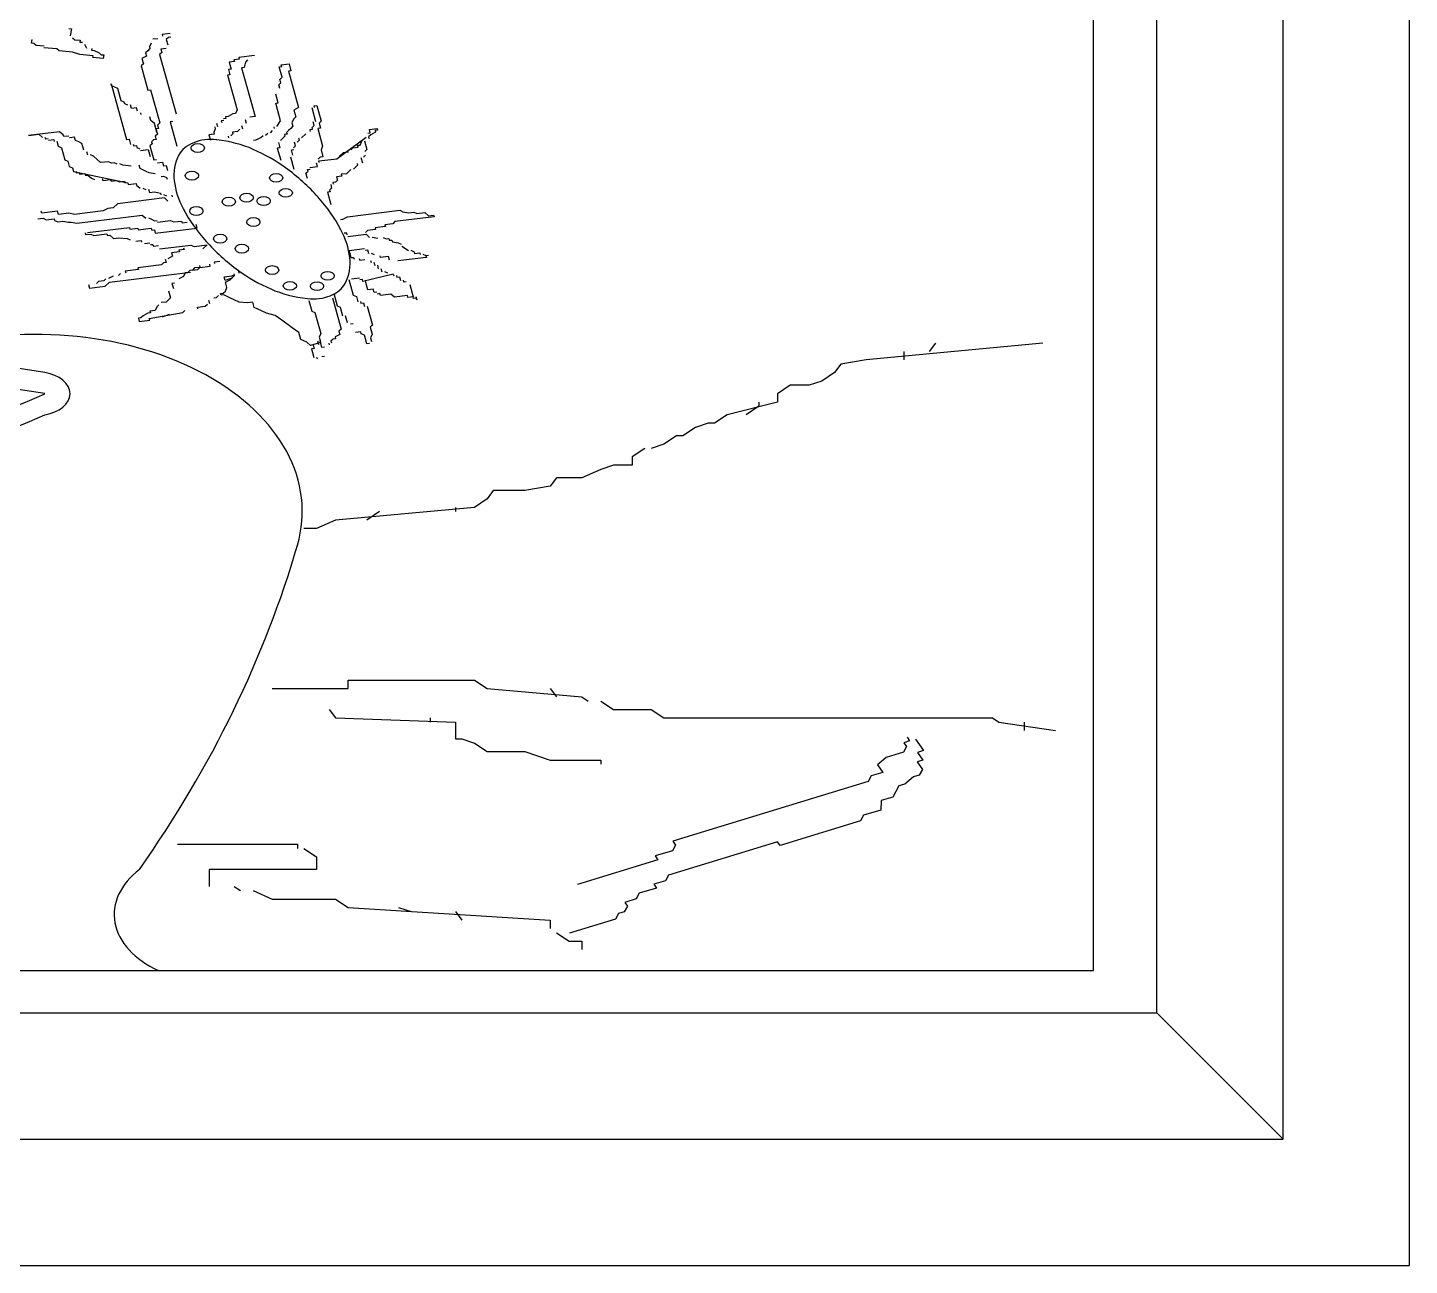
# Model space of a CAD drawing. Header units: inches. Extents: x 4.1 to 46.6, y 13.1 to 37.9.
# Drawn here: x 10.3867 to 10.6491, y 24.2426 to 24.4778 of the extents above; entities that cross this region are included whole.
import ezdxf

# ---------------------------------------------------------------- set-up
doc = ezdxf.new("R2010")
doc.units = ezdxf.units.IN
doc.header["$MEASUREMENT"] = 0
doc.layers.add('02', color=2, linetype='Continuous')
doc.layers.add('4', color=4, linetype='Continuous')

msp = doc.modelspace()

# ---------------------------------------------------------------- linework, layer by layer
at = {"layer": '02'}
for p, q in [((10.62514, 24.26664), (10.62514, 24.69864)), ((10.60114, 24.29064), (10.60114, 24.67464)), ((10.58914, 24.29864), (10.58914, 24.66664)), ((10.39454, 24.47759), (10.39504, 24.47754)), ((10.39504, 24.47754), (10.39478, 24.47621)), ((10.41373, 24.47665), (10.41224, 24.47647)), ((10.41224, 24.47647), (10.41233, 24.47614)), ((10.38739, 24.47483), (10.38752, 24.4755)), ((10.38789, 24.47479), (10.38739, 24.47483)), ((10.38832, 24.47441), (10.38789, 24.47479)), ((10.38982, 24.47428), (10.38832, 24.47441)), ((10.39225, 24.47372), (10.38975, 24.47395)), ((10.39268, 24.47335), (10.39225, 24.47372)), ((10.39521, 24.47583), (10.39565, 24.47546)), ((10.39565, 24.47546), (10.39665, 24.47537)), ((10.39665, 24.47537), (10.39658, 24.47504)), ((10.39658, 24.47504), (10.39708, 24.47499)), ((10.39751, 24.47461), (10.39788, 24.4739)), ((10.39888, 24.47382), (10.39881, 24.47348)), ((10.40991, 24.47379), (10.4095, 24.47339)), ((10.41013, 24.47484), (10.40982, 24.47412)), ((10.40982, 24.47412), (10.40991, 24.47379)), ((10.41143, 24.47568), (10.41044, 24.47556)), ((10.41297, 24.47382), (10.41198, 24.4737)), ((10.41198, 24.4737), (10.41217, 24.47304)), ((10.41341, 24.47593), (10.41301, 24.47554)), ((10.41301, 24.47554), (10.41329, 24.47454)), ((10.41391, 24.47599), (10.41341, 24.47593)), ((10.39518, 24.47313), (10.39268, 24.47335)), ((10.39661, 24.47266), (10.39518, 24.47313)), ((10.39911, 24.47244), (10.39661, 24.47266)), ((10.39881, 24.47348), (10.39931, 24.47344)), ((10.39905, 24.47211), (10.39911, 24.47244)), ((10.40104, 24.47193), (10.39905, 24.47211)), ((10.39931, 24.47344), (10.40024, 24.47302)), ((10.40024, 24.47302), (10.40068, 24.47264)), ((10.40068, 24.47264), (10.40118, 24.4726)), ((10.40118, 24.4726), (10.40104, 24.47193)), ((10.40928, 24.47234), (10.40838, 24.47189)), ((10.40838, 24.47189), (10.40866, 24.4709)), ((10.4095, 24.47339), (10.4091, 24.473)), ((10.4091, 24.473), (10.40928, 24.47234)), ((10.41217, 24.47304), (10.41176, 24.47265)), ((10.41176, 24.47265), (10.41488, 24.46141)), ((10.42597, 24.47133), (10.42498, 24.4712)), ((10.42498, 24.4712), (10.42534, 24.46988)), ((10.42687, 24.47178), (10.42588, 24.47166)), ((10.42588, 24.47166), (10.42597, 24.47133)), ((10.42975, 24.47248), (10.42678, 24.47211)), ((10.42678, 24.47211), (10.42687, 24.47178)), ((10.42804, 24.47124), (10.42782, 24.47019)), ((10.42845, 24.47163), (10.42804, 24.47124)), ((10.40866, 24.4709), (10.40826, 24.47051)), ((10.40826, 24.47051), (10.40954, 24.46588)), ((10.42512, 24.46883), (10.42463, 24.46877)), ((10.42463, 24.46877), (10.42646, 24.46216)), ((10.42534, 24.46988), (10.42485, 24.46982)), ((10.42485, 24.46982), (10.42512, 24.46883)), ((10.42782, 24.47019), (10.42733, 24.47013)), ((10.42733, 24.47013), (10.42989, 24.46088)), ((10.43445, 24.47032), (10.43494, 24.47038)), ((10.435, 24.46834), (10.43445, 24.47032)), ((10.43485, 24.47071), (10.43634, 24.4709)), ((10.43494, 24.47038), (10.43485, 24.47071)), ((10.4367, 24.46957), (10.43621, 24.46951)), ((10.43621, 24.46951), (10.43814, 24.46258)), ((10.43634, 24.4709), (10.4367, 24.46957)), ((10.40255, 24.46707), (10.40548, 24.4565)), ((10.40264, 24.46674), (10.40255, 24.46707)), ((10.40323, 24.46647), (10.40264, 24.46674)), ((10.40381, 24.4662), (10.40323, 24.46647)), ((10.40445, 24.46389), (10.40381, 24.4662)), ((10.40954, 24.46588), (10.41004, 24.46594)), ((10.41004, 24.46594), (10.41178, 24.45966)), ((10.43437, 24.46689), (10.43478, 24.46729)), ((10.43456, 24.46623), (10.43437, 24.46689)), ((10.43459, 24.46795), (10.435, 24.46834)), ((10.43478, 24.46729), (10.43459, 24.46795)), ((10.40504, 24.46362), (10.40445, 24.46389)), ((10.40513, 24.46329), (10.40504, 24.46362)), ((10.40572, 24.46302), (10.40513, 24.46329)), ((10.4338, 24.46341), (10.4343, 24.46347)), ((10.43472, 24.4601), (10.4338, 24.46341)), ((10.4343, 24.46347), (10.43384, 24.46512)), ((10.4064, 24.46242), (10.40622, 24.46308)), ((10.40739, 24.46254), (10.4064, 24.46242)), ((10.40757, 24.46188), (10.40739, 24.46254)), ((10.40825, 24.46128), (10.40816, 24.46161)), ((10.41011, 24.46014), (10.40992, 24.4608)), ((10.42475, 24.46092), (10.42426, 24.46086)), ((10.42426, 24.46086), (10.42435, 24.46053)), ((10.42565, 24.46138), (10.42475, 24.46092)), ((10.42615, 24.46144), (10.42565, 24.46138)), ((10.42646, 24.46216), (10.42615, 24.46144)), ((10.42989, 24.46088), (10.4289, 24.46075)), ((10.4376, 24.4608), (10.4372, 24.46041)), ((10.43814, 24.46258), (10.43724, 24.46212)), ((10.43724, 24.46212), (10.4376, 24.4608)), ((10.44144, 24.45991), (10.44071, 24.46255)), ((10.44111, 24.46294), (10.4416, 24.463)), ((10.4412, 24.46261), (10.44111, 24.46294)), ((10.4416, 24.463), (10.44243, 24.46003)), ((10.39276, 24.458), (10.38682, 24.45727)), ((10.39344, 24.4574), (10.39276, 24.458)), ((10.41079, 24.45954), (10.41011, 24.46014)), ((10.41125, 24.45789), (10.41079, 24.45954)), ((10.41156, 24.45861), (10.41106, 24.45855)), ((10.41106, 24.45855), (10.41134, 24.45756)), ((10.41178, 24.45966), (10.41137, 24.45927)), ((10.41137, 24.45927), (10.41156, 24.45861)), ((10.41426, 24.45997), (10.41376, 24.45991)), ((10.41376, 24.45991), (10.41504, 24.45528)), ((10.42233, 24.45858), (10.42202, 24.45785)), ((10.42224, 24.45891), (10.42233, 24.45858)), ((10.42255, 24.45963), (10.42274, 24.45897)), ((10.42395, 24.46014), (10.42345, 24.46008)), ((10.42345, 24.46008), (10.42354, 24.45975)), ((10.42435, 24.46053), (10.42386, 24.46047)), ((10.42657, 24.45807), (10.42558, 24.45795)), ((10.42558, 24.45795), (10.42567, 24.45762)), ((10.42698, 24.45846), (10.42657, 24.45807)), ((10.42729, 24.45919), (10.42747, 24.45853)), ((10.428, 24.4603), (10.42819, 24.45964)), ((10.43279, 24.45782), (10.4332, 24.45821)), ((10.4336, 24.4586), (10.43351, 24.45893)), ((10.43401, 24.45899), (10.43472, 24.4601)), ((10.43626, 24.45824), (10.43586, 24.45785)), ((10.43667, 24.45864), (10.43626, 24.45824)), ((10.43707, 24.45903), (10.43667, 24.45864)), ((10.4372, 24.46041), (10.43689, 24.45969)), ((10.43689, 24.45969), (10.43707, 24.45903)), ((10.44032, 24.4584), (10.44081, 24.45846)), ((10.44041, 24.45807), (10.44032, 24.4584)), ((10.44072, 24.45879), (10.44113, 24.45919)), ((10.44081, 24.45846), (10.44072, 24.45879)), ((10.44113, 24.45919), (10.44094, 24.45985)), ((10.4423, 24.45865), (10.44181, 24.45859)), ((10.44181, 24.45859), (10.44272, 24.45528)), ((10.44243, 24.46003), (10.44203, 24.45964)), ((10.44203, 24.45964), (10.4423, 24.45865)), ((10.45159, 24.45843), (10.45308, 24.45861)), ((10.45177, 24.45777), (10.45159, 24.45843)), ((10.45317, 24.45828), (10.45267, 24.45822)), ((10.45267, 24.45822), (10.45276, 24.45789)), ((10.45308, 24.45861), (10.45317, 24.45828)), ((10.38682, 24.45727), (10.3888, 24.45751)), ((10.3888, 24.45751), (10.38948, 24.45691)), ((10.38997, 24.45697), (10.39006, 24.45664)), ((10.39006, 24.45664), (10.39056, 24.45671)), ((10.39065, 24.45637), (10.39164, 24.4565)), ((10.39164, 24.4565), (10.39173, 24.45617)), ((10.39223, 24.45623), (10.3925, 24.45524)), ((10.39353, 24.45707), (10.39344, 24.4574)), ((10.39452, 24.45719), (10.39353, 24.45707)), ((10.39561, 24.45699), (10.39462, 24.45686)), ((10.39579, 24.45633), (10.39561, 24.45699)), ((10.39638, 24.45606), (10.39579, 24.45633)), ((10.39696, 24.45579), (10.39638, 24.45606)), ((10.39733, 24.45447), (10.39696, 24.45579)), ((10.40548, 24.4565), (10.40598, 24.45656)), ((10.40598, 24.45656), (10.40625, 24.45557)), ((10.40675, 24.45563), (10.40684, 24.4553)), ((10.40684, 24.4553), (10.40734, 24.45536)), ((10.40734, 24.45536), (10.40743, 24.45503)), ((10.41031, 24.45572), (10.4099, 24.45533)), ((10.4099, 24.45533), (10.41064, 24.45269)), ((10.41062, 24.45645), (10.41022, 24.45606)), ((10.41022, 24.45606), (10.41031, 24.45572)), ((10.41112, 24.45651), (10.41062, 24.45645)), ((10.41134, 24.45756), (10.41093, 24.45717)), ((10.41093, 24.45717), (10.41112, 24.45651)), ((10.42211, 24.45752), (10.42112, 24.4574)), ((10.42112, 24.4574), (10.4214, 24.45641)), ((10.42202, 24.45785), (10.42211, 24.45752)), ((10.42477, 24.45717), (10.42486, 24.45684)), ((10.42567, 24.45762), (10.42527, 24.45723)), ((10.4296, 24.4564), (10.4301, 24.45646)), ((10.4301, 24.45646), (10.43099, 24.45691)), ((10.43099, 24.45691), (10.4314, 24.4573)), ((10.43189, 24.45736), (10.4323, 24.45775)), ((10.43433, 24.45596), (10.43461, 24.45496)), ((10.43555, 24.45713), (10.43474, 24.45635)), ((10.43595, 24.45752), (10.43545, 24.45746)), ((10.43545, 24.45746), (10.43555, 24.45713)), ((10.43586, 24.45785), (10.43595, 24.45752)), ((10.43718, 24.45494), (10.43758, 24.45533)), ((10.43758, 24.45533), (10.4374, 24.45599)), ((10.4379, 24.45605), (10.4383, 24.45644)), ((10.4383, 24.45644), (10.43821, 24.45678)), ((10.4387, 24.45684), (10.43951, 24.45762)), ((10.44544, 24.45288), (10.45096, 24.45698)), ((10.44935, 24.45542), (10.44984, 24.45548)), ((10.44944, 24.45509), (10.44935, 24.45542)), ((10.44984, 24.45548), (10.45016, 24.4562)), ((10.45065, 24.45626), (10.45111, 24.45461)), ((10.45128, 24.4577), (10.45177, 24.45777)), ((10.45186, 24.45743), (10.45146, 24.45704)), ((10.45146, 24.45704), (10.45155, 24.45671)), ((10.45276, 24.45789), (10.45186, 24.45743)), ((10.3925, 24.45524), (10.39309, 24.45497)), ((10.39309, 24.45497), (10.39373, 24.45265)), ((10.3981, 24.45354), (10.39792, 24.4542)), ((10.39919, 24.45333), (10.3986, 24.4536)), ((10.39986, 24.45273), (10.39919, 24.45333)), ((10.40054, 24.45213), (10.39986, 24.45273)), ((10.40743, 24.45503), (10.40801, 24.45476)), ((10.40811, 24.45443), (10.40959, 24.45461)), ((10.40959, 24.45461), (10.40996, 24.45329)), ((10.41064, 24.45269), (10.41113, 24.45275)), ((10.43461, 24.45496), (10.43411, 24.4549)), ((10.43411, 24.4549), (10.43476, 24.45259)), ((10.43729, 24.45085), (10.43665, 24.45317)), ((10.43678, 24.45455), (10.43727, 24.45461)), ((10.43705, 24.45356), (10.43678, 24.45455)), ((10.44228, 24.45318), (10.44188, 24.45279)), ((10.44197, 24.45246), (10.44544, 24.45288)), ((10.44278, 24.45324), (10.44228, 24.45318)), ((10.44272, 24.45528), (10.44241, 24.45456)), ((10.44241, 24.45456), (10.44278, 24.45324)), ((10.44584, 24.45328), (10.44665, 24.45406)), ((10.44665, 24.45406), (10.44764, 24.45418)), ((10.44805, 24.45457), (10.44845, 24.45496)), ((10.44845, 24.45496), (10.44944, 24.45509)), ((10.44999, 24.4531), (10.45027, 24.45211)), ((10.45089, 24.45356), (10.45049, 24.45316)), ((10.45111, 24.45461), (10.45071, 24.45422)), ((10.39373, 24.45265), (10.39432, 24.45239)), ((10.39432, 24.45239), (10.3946, 24.45139)), ((10.3946, 24.45139), (10.39518, 24.45113)), ((10.39518, 24.45113), (10.39537, 24.45046)), ((10.39537, 24.45046), (10.4057, 24.44832)), ((10.39586, 24.45053), (10.39595, 24.4502)), ((10.39595, 24.4502), (10.39645, 24.45026)), ((10.39645, 24.45026), (10.39654, 24.44993)), ((10.40203, 24.45231), (10.40054, 24.45213)), ((10.40262, 24.45204), (10.40203, 24.45231)), ((10.40311, 24.4521), (10.40262, 24.45204)), ((10.4037, 24.45183), (10.40311, 24.4521)), ((10.40478, 24.45163), (10.4042, 24.4519)), ((10.40636, 24.45148), (10.40478, 24.45163)), ((10.40803, 24.451), (10.40785, 24.45166)), ((10.40921, 24.45046), (10.40803, 24.451)), ((10.40979, 24.45019), (10.40921, 24.45046)), ((10.41088, 24.44999), (10.40979, 24.45019)), ((10.41132, 24.45209), (10.41231, 24.45221)), ((10.41231, 24.45221), (10.41249, 24.45155)), ((10.41249, 24.45155), (10.41299, 24.45161)), ((10.41299, 24.45161), (10.41326, 24.45062)), ((10.43955, 24.45011), (10.43995, 24.4505)), ((10.43982, 24.44912), (10.43955, 24.45011)), ((10.43986, 24.45083), (10.44035, 24.45089)), ((10.43995, 24.4505), (10.43986, 24.45083)), ((10.44026, 24.45122), (10.44175, 24.4514)), ((10.44175, 24.4514), (10.44157, 24.45206)), ((10.44206, 24.45213), (10.44197, 24.45246)), ((10.44806, 24.45082), (10.44726, 24.45003)), ((10.44937, 24.45166), (10.44856, 24.45088)), ((10.44927, 24.45199), (10.44937, 24.45166)), ((10.39654, 24.44993), (10.39753, 24.45005)), ((10.39753, 24.45005), (10.39762, 24.44972)), ((10.39762, 24.44972), (10.39812, 24.44978)), ((10.39812, 24.44978), (10.3988, 24.44918)), ((10.3988, 24.44918), (10.39939, 24.44891)), ((10.40087, 24.44909), (10.40097, 24.44876)), ((10.40097, 24.44876), (10.40245, 24.44895)), ((10.40245, 24.44895), (10.40254, 24.44862)), ((10.40254, 24.44862), (10.40353, 24.44874)), ((10.40353, 24.44874), (10.40412, 24.44847)), ((10.40412, 24.44847), (10.40511, 24.44859)), ((10.40511, 24.44859), (10.4052, 24.44826)), ((10.4057, 24.44832), (10.40579, 24.44799)), ((10.40579, 24.44799), (10.40728, 24.44818)), ((10.40728, 24.44818), (10.40737, 24.44784)), ((10.40737, 24.44784), (10.40805, 24.44725)), ((10.41255, 24.44951), (10.41205, 24.44945)), ((10.41313, 24.44924), (10.41255, 24.44951)), ((10.41323, 24.44891), (10.41313, 24.44924)), ((10.44425, 24.44795), (10.44443, 24.44729)), ((10.44514, 24.4484), (10.44465, 24.44834)), ((10.44465, 24.44834), (10.44474, 24.44801)), ((10.44555, 24.4488), (10.44514, 24.4484)), ((10.44636, 24.44958), (10.44536, 24.44946)), ((10.44536, 24.44946), (10.44555, 24.4488)), ((10.44726, 24.45003), (10.44626, 24.44991)), ((10.44626, 24.44991), (10.44636, 24.44958)), ((10.41266, 24.44542), (10.40374, 24.44432)), ((10.40855, 24.44731), (10.40913, 24.44704)), ((10.40963, 24.4471), (10.40981, 24.44644)), ((10.40981, 24.44644), (10.4108, 24.44656)), ((10.4108, 24.44656), (10.41189, 24.44635)), ((10.41189, 24.44635), (10.41198, 24.44602)), ((10.41247, 24.44608), (10.41306, 24.44581)), ((10.41334, 24.44482), (10.41266, 24.44542)), ((10.41405, 24.44594), (10.41414, 24.44561)), ((10.44412, 24.44657), (10.44362, 24.44651)), ((10.44362, 24.44651), (10.44426, 24.4442)), ((10.44443, 24.44729), (10.44402, 24.4469)), ((10.44402, 24.4469), (10.44412, 24.44657)), ((10.38936, 24.44255), (10.38927, 24.44288)), ((10.39234, 24.44291), (10.38936, 24.44255)), ((10.39252, 24.44225), (10.39234, 24.44291)), ((10.3945, 24.4425), (10.39252, 24.44225)), ((10.39559, 24.44229), (10.3945, 24.4425)), ((10.40104, 24.44296), (10.39559, 24.44229)), ((10.40194, 24.44342), (10.40104, 24.44296)), ((10.40293, 24.44354), (10.40194, 24.44342)), ((10.40374, 24.44432), (10.40293, 24.44354)), ((10.44747, 24.44186), (10.45739, 24.44308)), ((10.45739, 24.44308), (10.45797, 24.44281)), ((10.45797, 24.44281), (10.45906, 24.4426)), ((10.45906, 24.4426), (10.46005, 24.44273)), ((10.46005, 24.44273), (10.46063, 24.44246)), ((10.46063, 24.44246), (10.46212, 24.44264)), ((10.46212, 24.44264), (10.4628, 24.44204)), ((10.38865, 24.44143), (10.38964, 24.44156)), ((10.38964, 24.44156), (10.39023, 24.44129)), ((10.39023, 24.44129), (10.39171, 24.44147)), ((10.39171, 24.44147), (10.3918, 24.44114)), ((10.3918, 24.44114), (10.39239, 24.44087)), ((10.39239, 24.44087), (10.39338, 24.44099)), ((10.39338, 24.44099), (10.39447, 24.44079)), ((10.39447, 24.44079), (10.39496, 24.44085)), ((10.39496, 24.44085), (10.39604, 24.44064)), ((10.39604, 24.44064), (10.40843, 24.44217)), ((10.39808, 24.43884), (10.40601, 24.43982)), ((10.40601, 24.43982), (10.4061, 24.43949)), ((10.4061, 24.43949), (10.40759, 24.43967)), ((10.40759, 24.43967), (10.40768, 24.43934)), ((10.40768, 24.43934), (10.41016, 24.43965)), ((10.40843, 24.44217), (10.40911, 24.44157)), ((10.40961, 24.44163), (10.4102, 24.44136)), ((10.41016, 24.43965), (10.41025, 24.43932)), ((10.4102, 24.44136), (10.41078, 24.44109)), ((10.41078, 24.44109), (10.41128, 24.44115)), ((10.41093, 24.43872), (10.41886, 24.43969)), ((10.41137, 24.44082), (10.41385, 24.44113)), ((10.41385, 24.44113), (10.41444, 24.44086)), ((10.41444, 24.44086), (10.41592, 24.44104)), ((10.41592, 24.44104), (10.41601, 24.44071)), ((10.41601, 24.44071), (10.41701, 24.44083)), ((10.41886, 24.43969), (10.41868, 24.44036)), ((10.44608, 24.44134), (10.44657, 24.44141)), ((10.44657, 24.44141), (10.44747, 24.44186)), ((10.45465, 24.44001), (10.45267, 24.43977)), ((10.45267, 24.43977), (10.45276, 24.43944)), ((10.45605, 24.44052), (10.45456, 24.44034)), ((10.45456, 24.44034), (10.45465, 24.44001)), ((10.45645, 24.44092), (10.45605, 24.44052)), ((10.46388, 24.44183), (10.45645, 24.44092)), ((10.4628, 24.44204), (10.46379, 24.44216)), ((10.46379, 24.44216), (10.46388, 24.44183)), ((10.39759, 24.43878), (10.39768, 24.43845)), ((10.39768, 24.43845), (10.39867, 24.43857)), ((10.39867, 24.43857), (10.39926, 24.4383)), ((10.39926, 24.4383), (10.40173, 24.43861)), ((10.40173, 24.43861), (10.40183, 24.43828)), ((10.40183, 24.43828), (10.40232, 24.43834)), ((10.40232, 24.43834), (10.403, 24.43774)), ((10.403, 24.43774), (10.40399, 24.43786)), ((10.40399, 24.43786), (10.40557, 24.43771)), ((10.40557, 24.43771), (10.40616, 24.43744)), ((10.40724, 24.43724), (10.40823, 24.43736)), ((10.40823, 24.43736), (10.40832, 24.43703)), ((10.41025, 24.43932), (10.41075, 24.43938)), ((10.41075, 24.43938), (10.41093, 24.43872)), ((10.44731, 24.43876), (10.44681, 24.4387)), ((10.4474, 24.43843), (10.44731, 24.43876)), ((10.44749, 24.4381), (10.45096, 24.43853)), ((10.45127, 24.43925), (10.45087, 24.43886)), ((10.45096, 24.43853), (10.45164, 24.43793)), ((10.45276, 24.43944), (10.45127, 24.43925)), ((10.45214, 24.43799), (10.45322, 24.43778)), ((10.45421, 24.43791), (10.4548, 24.43764)), ((10.4548, 24.43764), (10.45529, 24.4377)), ((10.45529, 24.4377), (10.45538, 24.43737)), ((10.45538, 24.43737), (10.45588, 24.43743)), ((10.45588, 24.43743), (10.45597, 24.4371)), ((10.45597, 24.4371), (10.45705, 24.43689)), ((10.40891, 24.43676), (10.4099, 24.43688)), ((10.40999, 24.43655), (10.41049, 24.43661)), ((10.41049, 24.43661), (10.41058, 24.43628)), ((10.41058, 24.43628), (10.41157, 24.4364)), ((10.41176, 24.43574), (10.4177, 24.43648)), ((10.4142, 24.43434), (10.4133, 24.43388)), ((10.4155, 24.43518), (10.41401, 24.435)), ((10.41401, 24.435), (10.4142, 24.43434)), ((10.4164, 24.43563), (10.41541, 24.43551)), ((10.41541, 24.43551), (10.4155, 24.43518)), ((10.41631, 24.43596), (10.4164, 24.43563)), ((10.4177, 24.43648), (10.41829, 24.43621)), ((10.41829, 24.43621), (10.42077, 24.43651)), ((10.42077, 24.43651), (10.41996, 24.43573)), ((10.4507, 24.43576), (10.44773, 24.4354)), ((10.44773, 24.4354), (10.4481, 24.43408)), ((10.45129, 24.4355), (10.4508, 24.43543)), ((10.45147, 24.43483), (10.45129, 24.4355)), ((10.45256, 24.43463), (10.45197, 24.4349)), ((10.45373, 24.43409), (10.45364, 24.43442)), ((10.45705, 24.43689), (10.45764, 24.43662)), ((10.45773, 24.43629), (10.459, 24.43542)), ((10.4595, 24.43548), (10.46008, 24.43521)), ((10.46008, 24.43521), (10.46017, 24.43488)), ((10.46017, 24.43488), (10.46117, 24.435)), ((10.46117, 24.435), (10.46126, 24.43467)), ((10.46175, 24.43474), (10.46234, 24.43447)), ((10.46234, 24.43447), (10.46284, 24.43453)), ((10.46234, 24.43447), (10.46243, 24.43414)), ((10.40772, 24.43183), (10.40524, 24.43152)), ((10.41209, 24.43271), (10.40762, 24.43216)), ((10.40762, 24.43216), (10.40772, 24.43183)), ((10.41249, 24.4331), (10.41209, 24.43271)), ((10.41298, 24.43316), (10.41249, 24.4331)), ((10.4128, 24.43382), (10.41298, 24.43316)), ((10.418, 24.43173), (10.4175, 24.43167)), ((10.4184, 24.43212), (10.418, 24.43173)), ((10.418, 24.43173), (10.41899, 24.43185)), ((10.41939, 24.43224), (10.4184, 24.43212)), ((10.41899, 24.43185), (10.41939, 24.43224)), ((10.4193, 24.43257), (10.41939, 24.43224)), ((10.41939, 24.43224), (10.42137, 24.43249)), ((10.42137, 24.43249), (10.42128, 24.43282)), ((10.42218, 24.43327), (10.42317, 24.43339)), ((10.42227, 24.43294), (10.42218, 24.43327)), ((10.4481, 24.43408), (10.44859, 24.43414)), ((10.44859, 24.43414), (10.44868, 24.43381)), ((10.44968, 24.43393), (10.44977, 24.4336)), ((10.44977, 24.4336), (10.45076, 24.43372)), ((10.45184, 24.43351), (10.45193, 24.43318)), ((10.45243, 24.43324), (10.45261, 24.43258)), ((10.45311, 24.43264), (10.45329, 24.43198)), ((10.45522, 24.43427), (10.45373, 24.43409)), ((10.45379, 24.43204), (10.45397, 24.43138)), ((10.4554, 24.43361), (10.45522, 24.43427)), ((10.46243, 24.43414), (10.45698, 24.43346)), ((10.40015, 24.42953), (10.39975, 24.42914)), ((10.40115, 24.42965), (10.40015, 24.42953)), ((10.40155, 24.43004), (10.40115, 24.42965)), ((10.40142, 24.42866), (10.40223, 24.42944)), ((10.40294, 24.43056), (10.40204, 24.4301)), ((10.40223, 24.42944), (10.41759, 24.43134)), ((10.40434, 24.43107), (10.40394, 24.43068)), ((10.40524, 24.43152), (10.40533, 24.43119)), ((10.41458, 24.42926), (10.41409, 24.4292)), ((10.41409, 24.4292), (10.41436, 24.42821)), ((10.41629, 24.43049), (10.41539, 24.43004)), ((10.4166, 24.43121), (10.41629, 24.43049)), ((10.4171, 24.43128), (10.4166, 24.43121)), ((10.4175, 24.43167), (10.4171, 24.43128)), ((10.424, 24.43042), (10.42598, 24.43066)), ((10.42418, 24.42976), (10.424, 24.43042)), ((10.42558, 24.43027), (10.42418, 24.42976)), ((10.42427, 24.42943), (10.42517, 24.42988)), ((10.42455, 24.42844), (10.42427, 24.42943)), ((10.42517, 24.42988), (10.42598, 24.43066)), ((10.42598, 24.43066), (10.42548, 24.4306)), ((10.42598, 24.43066), (10.42589, 24.43099)), ((10.42688, 24.43112), (10.42679, 24.43145)), ((10.44771, 24.42993), (10.44854, 24.42695)), ((10.44969, 24.43017), (10.44821, 24.42999)), ((10.45028, 24.4299), (10.44979, 24.42984)), ((10.45037, 24.42957), (10.45028, 24.4299)), ((10.45614, 24.43097), (10.45037, 24.42957)), ((10.45133, 24.42798), (10.45087, 24.42963)), ((10.45447, 24.43144), (10.45505, 24.43118)), ((10.45614, 24.43097), (10.45623, 24.43064)), ((10.45672, 24.4307), (10.45681, 24.43037)), ((10.45681, 24.43037), (10.45731, 24.43043)), ((10.45731, 24.43043), (10.45749, 24.42977)), ((10.45799, 24.42983), (10.45808, 24.4295)), ((10.45808, 24.4295), (10.45858, 24.42956)), ((10.39826, 24.42895), (10.39845, 24.42829)), ((10.39845, 24.42829), (10.40142, 24.42866)), ((10.41346, 24.42775), (10.41383, 24.42643)), ((10.42203, 24.42642), (10.42253, 24.42648)), ((10.42253, 24.42648), (10.42293, 24.42687)), ((10.42334, 24.42726), (10.42383, 24.42732)), ((10.42343, 24.42693), (10.42334, 24.42726)), ((10.42392, 24.42699), (10.42343, 24.42693)), ((10.42383, 24.42732), (10.42424, 24.42771)), ((10.4251, 24.42645), (10.42392, 24.42699)), ((10.42424, 24.42771), (10.42455, 24.42844)), ((10.42686, 24.42565), (10.4251, 24.42645)), ((10.44457, 24.42647), (10.44622, 24.42052)), ((10.44553, 24.42487), (10.44488, 24.42719)), ((10.44854, 24.42695), (10.44912, 24.42669)), ((10.44912, 24.42669), (10.4494, 24.42569)), ((10.45232, 24.4281), (10.45133, 24.42798)), ((10.4525, 24.42744), (10.45232, 24.4281)), ((10.453, 24.4275), (10.4525, 24.42744)), ((10.45358, 24.42724), (10.45309, 24.42717)), ((10.45368, 24.4269), (10.45358, 24.42724)), ((10.45566, 24.42715), (10.45368, 24.4269)), ((10.45634, 24.42655), (10.45566, 24.42715)), ((10.45882, 24.42686), (10.45634, 24.42655)), ((10.45891, 24.42653), (10.45882, 24.42686)), ((10.4599, 24.42665), (10.45891, 24.42653)), ((10.45926, 24.42896), (10.4599, 24.42665)), ((10.45999, 24.42632), (10.4599, 24.42665)), ((10.46039, 24.42671), (10.46058, 24.42605)), ((10.41091, 24.42402), (10.40992, 24.4239)), ((10.40992, 24.4239), (10.41001, 24.42357)), ((10.41122, 24.42474), (10.41091, 24.42402)), ((10.41163, 24.42513), (10.41122, 24.42474)), ((10.41302, 24.42565), (10.41203, 24.42553)), ((10.41342, 24.42604), (10.41302, 24.42565)), ((10.41383, 24.42643), (10.41342, 24.42604)), ((10.41614, 24.42364), (10.41654, 24.42403)), ((10.41893, 24.42467), (10.42042, 24.42485)), ((10.41902, 24.42434), (10.41893, 24.42467)), ((10.42042, 24.42485), (10.42082, 24.42524)), ((10.42132, 24.4253), (10.42113, 24.42597)), ((10.42844, 24.4255), (10.42686, 24.42565)), ((10.42943, 24.42562), (10.42844, 24.4255)), ((10.4297, 24.42463), (10.42943, 24.42562)), ((10.43029, 24.42436), (10.4297, 24.42463)), ((10.43205, 24.42355), (10.43029, 24.42436)), ((10.44011, 24.42591), (10.44066, 24.42393)), ((10.44066, 24.42393), (10.44125, 24.42366)), ((10.44611, 24.42461), (10.44553, 24.42487)), ((10.44657, 24.42295), (10.44611, 24.42461)), ((10.44989, 24.42576), (10.44999, 24.42542)), ((10.44999, 24.42542), (10.45048, 24.42549)), ((10.45048, 24.42549), (10.45067, 24.42483)), ((10.45116, 24.42489), (10.45217, 24.42125)), ((10.46049, 24.42638), (10.45999, 24.42632)), ((10.46058, 24.42605), (10.46049, 24.42638)), ((10.40821, 24.42266), (10.40772, 24.4226)), ((10.40772, 24.4226), (10.4079, 24.42194)), ((10.4079, 24.42194), (10.40988, 24.42219)), ((10.40861, 24.42305), (10.40821, 24.42266)), ((10.40951, 24.42351), (10.40861, 24.42305)), ((10.41001, 24.42357), (10.40951, 24.42351)), ((10.40979, 24.42252), (10.41614, 24.42364)), ((10.40988, 24.42219), (10.40979, 24.42252)), ((10.41227, 24.42282), (10.41366, 24.42333)), ((10.43372, 24.42308), (10.43205, 24.42355)), ((10.43499, 24.42221), (10.43372, 24.42308)), ((10.43694, 24.42074), (10.43499, 24.42221)), ((10.44125, 24.42366), (10.44235, 24.4197)), ((10.44743, 24.42169), (10.44707, 24.42301)), ((10.44852, 24.42148), (10.44802, 24.42142)), ((10.45217, 24.42125), (10.45177, 24.42086)), ((10.4382, 24.41987), (10.43694, 24.42074)), ((10.43857, 24.41855), (10.4382, 24.41987)), ((10.44235, 24.4197), (10.44204, 24.41898)), ((10.44204, 24.41898), (10.44222, 24.41832)), ((10.4447, 24.41862), (10.4443, 24.41823)), ((10.44519, 24.41868), (10.4447, 24.41862)), ((10.446, 24.41947), (10.4451, 24.41901)), ((10.4451, 24.41901), (10.44519, 24.41868)), ((10.44622, 24.42052), (10.44582, 24.42013)), ((10.44582, 24.42013), (10.446, 24.41947)), ((10.44997, 24.41996), (10.44898, 24.41983)), ((10.45006, 24.41962), (10.44997, 24.41996)), ((10.45065, 24.41936), (10.45006, 24.41962)), ((10.4511, 24.4177), (10.45065, 24.41936)), ((10.45177, 24.42086), (10.45213, 24.41954)), ((10.45213, 24.41954), (10.45182, 24.41882)), ((10.45182, 24.41882), (10.452, 24.41816)), ((10.43974, 24.41801), (10.43857, 24.41855)), ((10.44042, 24.41741), (10.43974, 24.41801)), ((10.44231, 24.41799), (10.44042, 24.41741)), ((10.4411, 24.41681), (10.44061, 24.41675)), ((10.44061, 24.41675), (10.44106, 24.4151)), ((10.44092, 24.41747), (10.4411, 24.41681)), ((10.44173, 24.41825), (10.44191, 24.41759)), ((10.44259, 24.41699), (10.44222, 24.41832)), ((10.44222, 24.41832), (10.44231, 24.41799)), ((10.44308, 24.41706), (10.44259, 24.41699)), ((10.44389, 24.41784), (10.44398, 24.41751)), ((10.4443, 24.41823), (10.44439, 24.4179)), ((10.4516, 24.41776), (10.4511, 24.4177)), ((10.57954, 24.41784), (10.54594, 24.41464)), ((10.55314, 24.41624), (10.55314, 24.41464)), ((10.55914, 24.41784), (10.55794, 24.41624)), ((10.44156, 24.41516), (10.44165, 24.41483)), ((10.44255, 24.41528), (10.44305, 24.41534)), ((10.54114, 24.41384), (10.53994, 24.41224)), ((10.54594, 24.41464), (10.54114, 24.41384)), ((10.53994, 24.41224), (10.53754, 24.41064)), ((10.53154, 24.40984), (10.52914, 24.40824)), ((10.52914, 24.40824), (10.52914, 24.40664)), ((10.53514, 24.40984), (10.53154, 24.40984)), ((10.53754, 24.41064), (10.53514, 24.40984)), ((10.52914, 24.40664), (10.51954, 24.40424)), ((10.52554, 24.40584), (10.52314, 24.40424)), ((10.52554, 24.40664), (10.52554, 24.40584)), ((10.51954, 24.40424), (10.51714, 24.40264)), ((10.50994, 24.40024), (10.50754, 24.39864)), ((10.51114, 24.40024), (10.50994, 24.40024)), ((10.51354, 24.40184), (10.51114, 24.40024)), ((10.51594, 24.40264), (10.51354, 24.40184)), ((10.51714, 24.40264), (10.51594, 24.40264)), ((10.50394, 24.39784), (10.50154, 24.39624)), ((10.50754, 24.39864), (10.50514, 24.39784)), ((10.50154, 24.39624), (10.50154, 24.39464)), ((10.49554, 24.39384), (10.49194, 24.39224)), ((10.49794, 24.39464), (10.49554, 24.39384)), ((10.50154, 24.39464), (10.49794, 24.39464)), ((10.47514, 24.38984), (10.47394, 24.38824)), ((10.48114, 24.38984), (10.47514, 24.38984)), ((10.48594, 24.39064), (10.48114, 24.38984)), ((10.48714, 24.39224), (10.48594, 24.39064)), ((10.49194, 24.39224), (10.48714, 24.39224)), ((10.47394, 24.38824), (10.47154, 24.38664)), ((10.47154, 24.38664), (10.44514, 24.38424)), ((10.45354, 24.38584), (10.45114, 24.38424)), ((10.46794, 24.38664), (10.46794, 24.38584)), ((10.44154, 24.38264), (10.43914, 24.38264)), ((10.44514, 24.38424), (10.44154, 24.38264)), ((10.44754, 24.35224), (10.44754, 24.35384)), ((10.44754, 24.35384), (10.47154, 24.35384)), ((10.47154, 24.35384), (10.47394, 24.35224)), ((10.43314, 24.35224), (10.44754, 24.35224)), ((10.47394, 24.35224), (10.49194, 24.35064)), ((10.48594, 24.35224), (10.48714, 24.35064)), ((10.49194, 24.35064), (10.49314, 24.34984)), ((10.44394, 24.34824), (10.44514, 24.34664)), ((10.49554, 24.34984), (10.49794, 24.34824)), ((10.49794, 24.34824), (10.50514, 24.34824)), ((10.50514, 24.34824), (10.50754, 24.34664)), ((10.44514, 24.34664), (10.46794, 24.34584)), ((10.46314, 24.34664), (10.46314, 24.34584)), ((10.46794, 24.34584), (10.46794, 24.34264)), ((10.50754, 24.34664), (10.56994, 24.34664)), ((10.56994, 24.34664), (10.57114, 24.34584)), ((10.57114, 24.34584), (10.58194, 24.34424)), ((10.57594, 24.34584), (10.57594, 24.34424)), ((10.46794, 24.34264), (10.46914, 24.34264)), ((10.46914, 24.34264), (10.47154, 24.34184)), ((10.55372, 24.343), (10.55422, 24.34227)), ((10.55531, 24.34261), (10.55682, 24.34043)), ((10.47154, 24.34184), (10.47394, 24.34024)), ((10.47394, 24.34024), (10.48114, 24.34024)), ((10.48114, 24.34024), (10.48594, 24.33864)), ((10.55305, 24.34015), (10.54977, 24.33915)), ((10.55363, 24.34121), (10.55305, 24.34015)), ((10.55422, 24.34227), (10.55313, 24.34194)), ((10.55313, 24.34194), (10.55363, 24.34121)), ((10.55682, 24.34043), (10.55573, 24.34009)), ((10.55573, 24.34009), (10.55673, 24.33864)), ((10.48594, 24.33864), (10.49554, 24.33864)), ((10.49554, 24.33864), (10.49554, 24.33784)), ((10.54977, 24.33915), (10.5481, 24.33775)), ((10.5481, 24.33775), (10.5491, 24.3363)), ((10.55673, 24.33864), (10.55564, 24.33831)), ((10.55564, 24.33831), (10.55664, 24.33685)), ((10.54692, 24.33563), (10.54633, 24.33457)), ((10.5491, 24.3363), (10.54692, 24.33563)), ((10.55496, 24.33546), (10.55328, 24.33406)), ((10.55605, 24.33579), (10.55496, 24.33546)), ((10.55664, 24.33685), (10.55605, 24.33579)), ((10.54633, 24.33457), (10.50926, 24.32321)), ((10.5516, 24.33267), (10.55102, 24.33161)), ((10.55219, 24.33373), (10.5516, 24.33267)), ((10.55328, 24.33406), (10.55219, 24.33373)), ((10.54883, 24.33094), (10.54875, 24.32915)), ((10.55102, 24.33161), (10.54883, 24.33094)), ((10.54489, 24.32709), (10.52962, 24.32241)), ((10.54548, 24.32815), (10.54489, 24.32709)), ((10.54875, 24.32915), (10.54548, 24.32815)), ((10.41514, 24.32264), (10.43794, 24.32264)), ((10.43794, 24.32264), (10.43794, 24.32184)), ((10.43914, 24.32184), (10.44154, 24.32024)), ((10.52912, 24.32313), (10.50841, 24.31678)), ((10.50976, 24.32248), (10.50917, 24.32142)), ((10.50926, 24.32321), (10.50976, 24.32248)), ((10.52962, 24.32241), (10.52912, 24.32313)), ((10.44154, 24.32024), (10.44154, 24.31784)), ((10.5064, 24.31969), (10.49114, 24.31501)), ((10.50917, 24.32142), (10.5059, 24.32042)), ((10.5059, 24.32042), (10.5064, 24.31969)), ((10.42114, 24.31784), (10.42114, 24.31464)), ((10.44154, 24.31784), (10.42114, 24.31784)), ((10.50841, 24.31678), (10.50782, 24.31572)), ((10.42594, 24.31464), (10.42714, 24.31384)), ((10.42954, 24.31384), (10.43314, 24.31224)), ((10.50614, 24.31433), (10.50287, 24.31333)), ((10.50782, 24.31572), (10.50564, 24.31505)), ((10.50564, 24.31505), (10.50614, 24.31433)), ((10.43314, 24.31224), (10.44514, 24.31224)), ((10.44514, 24.31224), (10.44754, 24.31064)), ((10.50228, 24.31226), (10.5001, 24.3116)), ((10.5001, 24.3116), (10.5006, 24.31087)), ((10.50287, 24.31333), (10.50228, 24.31226)), ((10.44754, 24.31064), (10.48594, 24.30824)), ((10.45714, 24.31064), (10.45954, 24.30984)), ((10.46794, 24.30984), (10.46914, 24.30824)), ((10.49833, 24.30841), (10.48961, 24.30574)), ((10.49892, 24.30947), (10.49833, 24.30841)), ((10.50001, 24.30981), (10.49892, 24.30947)), ((10.5006, 24.31087), (10.50001, 24.30981)), ((10.48594, 24.30824), (10.48594, 24.30664)), ((10.48714, 24.30584), (10.48954, 24.30424)), ((10.48954, 24.30424), (10.49194, 24.30424)), ((10.49194, 24.30424), (10.49194, 24.30264)), ((10.03714, 24.29864), (10.58914, 24.29864)), ((10.02514, 24.29064), (10.60114, 24.29064)), ((10.60114, 24.29064), (10.62514, 24.26664)), ((10.00114, 24.26664), (10.62514, 24.26664))]:
    msp.add_line(p, q, dxfattribs=at)
for centre, major_axis, start_param, end_param in [((10.42151, 24.45224), (0.00643, 0), 2.107792, 2.812419), ((10.42151, 24.45224), (-0.00643, 0), 4.544758, 5.249385), ((10.41955, 24.44449), (0.01822, 0), 0.990334, 1.403165), ((10.43267, 24.4497), (-0.01822, 0), -0.329174, 0.083657), ((10.41203, 24.43685), (-0.03192, 0), 3.87771, 4.131927), ((10.39721, 24.4279), (0.05192, 0), 0.536996, 0.736118), ((10.44633, 24.45046), (-0.03192, 0), 0.083657, 0.337874), ((10.39721, 24.4279), (0.05192, 0), 0.337874, 0.536996), ((10.4652, 24.45488), (-0.05192, 0), 0.337874, 0.536996), ((10.4652, 24.45488), (0.05192, 0), 3.678588, 3.87771), ((10.41608, 24.43232), (-0.03192, 0), 3.22525, 3.479466), ((10.42974, 24.43308), (0.01822, 0), -0.329174, 0.083657), ((10.45038, 24.44593), (0.03192, 0), 3.87771, 4.131927), ((10.44089, 24.43054), (-0.00643, 0), 2.107792, 2.812419), ((10.44286, 24.43829), (-0.01822, 0), 0.990334, 1.403165), ((10.44089, 24.43054), (-0.00643, 0), 1.403165, 2.107792), ((10.3884, 24.38585), (-0.05046, 0), 2.950104, 5.095596), ((10.37, 24.36326), (0.07613, 0), 1.305791, 1.568961), ((10.38859, 24.40824), (-0.00615, 0), 1.792111, 4.491075), ((10.35148, 24.44393), (0.06592, 0), 4.493011, 5.335291), ((10.37, 24.35926), (0.07613, 0), 1.305791, 1.57656), ((10.35148, 24.43993), (-0.06592, 0), 1.351419, 2.193699), ((10.04752, 24.4299), (-0.39768, 0), 2.705205, 2.950104), ((10.42254, 24.30931), (-0.01942, 0), -0.719799, 0.968509)]:
    msp.add_ellipse(centre, major_axis=major_axis, ratio=0.666667, start_param=start_param, end_param=end_param, dxfattribs=at)
for centre, major_axis in [((10.41899, 24.45492), (-0.00126, 0)), ((10.41789, 24.44966), (0.00126, 0)), ((10.43389, 24.44924), (-0.00126, 0)), ((10.4249, 24.44471), (-0.00126, 0)), ((10.42828, 24.44547), (-0.00126, 0)), ((10.43152, 24.44485), (0.00126, 0)), ((10.43571, 24.44639), (0.00126, 0)), ((10.41873, 24.44293), (0.00126, 0)), ((10.42956, 24.44084), (-0.00126, 0)), ((10.42326, 24.43768), (-0.00126, 0)), ((10.42738, 24.43579), (-0.00126, 0)), ((10.43312, 24.43172), (-0.00126, 0)), ((10.43651, 24.42872), (0.00126, 0)), ((10.44165, 24.42867), (0.00126, 0)), ((10.44367, 24.43063), (0.00126, 0))]:
    msp.add_ellipse(centre, major_axis=major_axis, ratio=0.666667, dxfattribs=at)
at = {"layer": '4'}
for p, q in [((10.64914, 24.24264), (10.64914, 24.72264)), ((9.97714, 24.24264), (10.64914, 24.24264))]:
    msp.add_line(p, q, dxfattribs=at)

doc.saveas('drawing.dxf')
